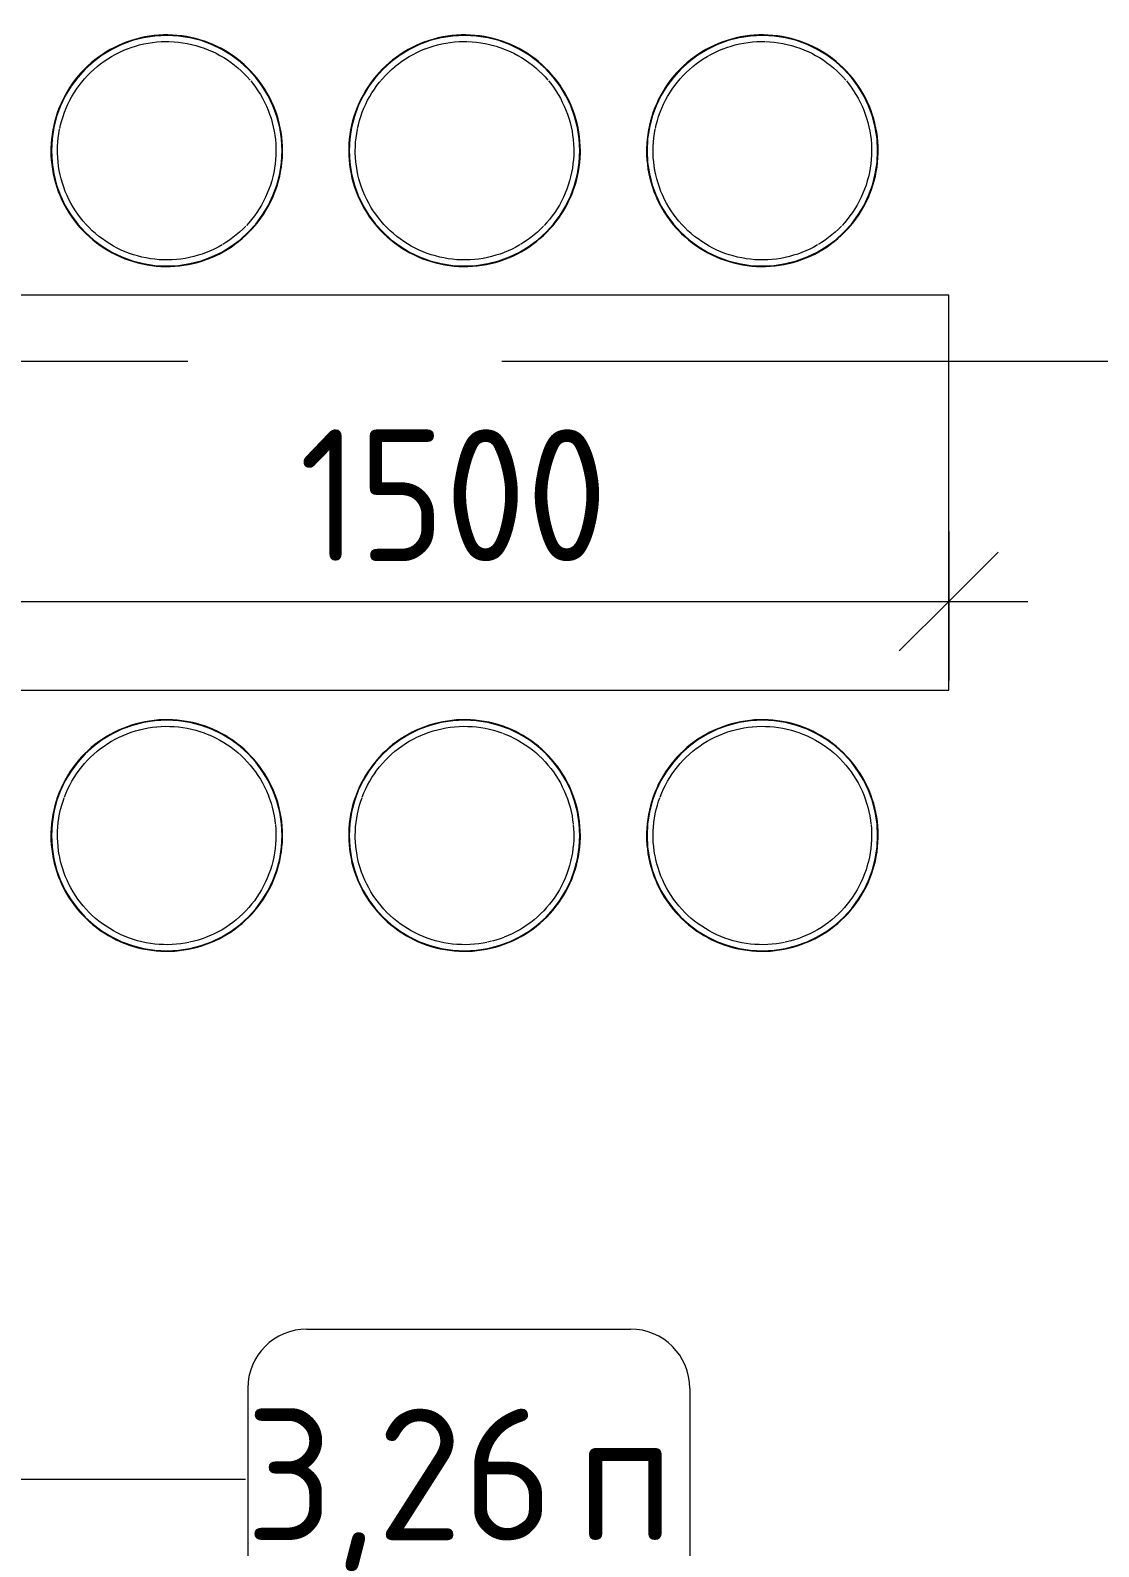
# Model space of a CAD drawing. Header units: millimetres. Extents: x 35840 to 252964, y -8553 to 29000.
# Drawn here: x 45886 to 47507, y 15200 to 17502 of the extents above; entities that cross this region are included whole.
import ezdxf

# ---------------------------------------------------------------- set-up
doc = ezdxf.new("R2010")
doc.units = ezdxf.units.MM
doc.linetypes.add('Осевая', pattern=[3175, 635, -476.25, 1587.5, -476.25])
for name, color, linetype, lineweight in [('A-ANNO-DIMS', 7, 'Continuous', 9), ('A-ANNO-DIMS-100', 7, 'Continuous', 9), ('I-FURN-IDEN', 7, 'Continuous', 9), ('Оси-2', 7, 'Осевая', 9)]:
    doc.layers.add(name, color=color, linetype=linetype, lineweight=lineweight)
doc.layers.add('I-FURN-1', color=9, linetype='Continuous', lineweight=9, true_color=0x808080)
doc.styles.add('GOST Common', font='GOST_Common.ttf', dxfattribs={"height": 200})
doc.styles.add('ISOCPEUR_1', font='isocpeur.ttf', dxfattribs={"width": 0.9, "height": 200})
doc.dimstyles.new('ISO-2_0_0_9К_Средний_округл2', dxfattribs={"dimscale": 304.8, "dimtxt": 199.196235, "dimasz": 0.492126, "dimexe": 0.393701, "dimexo": 0, "dimgap": 0, "dimtad": 1, "dimdec": 0, "dimrnd": 10, "dimzin": 0, "dimdsep": 46, "dimtxsty": 'ISOCPEUR_1', "dimblk1": 'OBLIQUE', "dimblk2": 'OBLIQUE', "dimsah": 1, "dimcen": 0.09, "dimdle": 0.393701, "dimazin": 0, "dimtfac": 1, "dimtdec": 4, "dimtix": 1, "dimtmove": 0, "dimatfit": 3, "dimfxl": 1, "dimtvp": 1, "dimtolj": 1, "dimtzin": 0, "dimarcsym": 2})

# ---------------------------------------------------------------- blocks, each defined once
blk = doc.blocks.new('Стол базовый прямоугольный - 1_216п-25420479-План расстановки мебели и оборудования 1 этажа в осях 12-23')
at = {"layer": 'I-FURN-1'}
for p, q in [((750, 300), (-750, 300)), ((-750, 300), (-750, -300)), ((750, -300), (750, 300)), ((-750, -300), (750, -300))]:
    blk.add_line(p, q, dxfattribs=at)
blk = doc.blocks.new('Stool _3_ - Aluminium Stool-V135-План расстановки мебели и оборудования 1 этажа в осях 12-23')
at = {"layer": 'I-FURN-1'}
blk.add_line((-1.2, 165.8), (3.8, 165.7), dxfattribs=at)
at = {"layer": 'I-FURN-1', "flags": 128}
for points in [[(175.8, 0), (175.7, 7), (175.2, 14), (174.5, 21), (173.6, 28), (172.3, 34.9), (170.8, 41.8), (169, 48.6), (166.9, 55.3), (164.5, 61.9), (161.9, 68.5), (159.1, 74.9), (155.9, 81.2), (152.6, 87.4), (148.9, 93.4), (145.1, 99.3), (141, 105), (136.7, 110.5), (132.2, 115.9), (127.4, 121.1), (122.5, 126.1), (117.3, 130.9), (112, 135.5), (106.5, 139.9), (100.8, 144), (95, 147.9), (89, 151.6), (82.9, 155), (76.6, 158.2), (70.2, 161.2), (63.7, 163.9), (57.1, 166.3), (50.4, 168.4), (43.6, 170.3), (36.8, 171.9), (29.9, 173.2), (22.9, 174.3), (15.9, 175.1), (8.9, 175.6), (1.9, 175.8), (-5.1, 175.7), (-12.2, 175.4), (-19.2, 174.8), (-26.1, 173.8), (-33.1, 172.7), (-39.9, 171.2), (-46.8, 169.5), (-53.5, 167.5), (-60.1, 165.2), (-66.7, 162.6), (-73.2, 159.9), (-79.5, 156.8), (-85.7, 153.5), (-91.8, 149.9), (-97.7, 146.2), (-103.5, 142.1), (-109.1, 137.9), (-114.5, 133.4), (-119.7, 128.7), (-124.8, 123.8), (-129.6, 118.7), (-134.3, 113.5), (-138.7, 108), (-142.9, 102.4), (-146.9, 96.6), (-150.6, 90.6), (-154.1, 84.5), (-157.4, 78.3), (-160.4, 71.9), (-163.2, 65.5), (-165.6, 58.9), (-167.9, 52.2), (-169.8, 45.5), (-171.5, 38.6), (-172.9, 31.7), (-174, 24.8), (-174.9, 17.8), (-175.5, 10.8), (-175.8, 3.8), (-175.8, 0)], [(-59.6, 154.7), (-53.9, 156.8), (-47.5, 158.8), (-41.1, 160.6), (-34.7, 162.1), (-28.2, 163.4), (-21.6, 164.4), (-15, 165.1), (-8.4, 165.6), (-1.8, 165.8)], [(4.8, 165.7), (11.5, 165.4), (18.1, 164.8), (24.6, 164), (31.2, 162.8), (37.7, 161.5), (44.1, 159.8), (50.5, 157.9), (56.7, 155.8), (62.9, 153.4), (69, 150.8)], [(-105.6, 127.8), (-100.4, 131.9), (-95.1, 135.8), (-89.6, 139.5), (-83.9, 143), (-78.1, 146.2), (-72.2, 149.2), (-66.2, 152), (-60.1, 154.5)], [(69.3, 150.6), (75, 147.9), (80.8, 144.8), (86.5, 141.4), (92.1, 137.8), (97.6, 134), (102.9, 130), (108, 125.8), (112.9, 121.4), (117.7, 116.8), (122.3, 112), (126.6, 107)], [(-162.3, 33.7), (-161, 39.4), (-159.3, 45.8), (-157.4, 52.2), (-155.2, 58.4), (-152.7, 64.6), (-150, 70.6), (-147.1, 76.6), (-143.9, 82.4), (-140.5, 88.1), (-136.8, 93.6), (-133, 99), (-128.9, 104.3), (-124.6, 109.3), (-120.2, 114.2), (-115.5, 118.9), (-110.7, 123.5), (-105.9, 127.5)], [(127.5, 106), (130.8, 101.9), (134.8, 96.5), (138.5, 91.1), (142.1, 85.5), (145.4, 79.7), (148.4, 73.8), (151.3, 67.8), (153.9, 61.7), (156.2, 55.5), (158.3, 49.2), (160.2, 42.9), (161.7, 36.4), (163.1, 29.9), (164.1, 23.4), (164.9, 16.8), (165.5, 10.2), (165.8, 3.6), (165.8, 0)], [(-165.8, 0), (-165.7, 6.6), (-165.3, 13.2), (-164.6, 19.8), (-163.7, 26.4), (-162.5, 32.9)], [(-175.8, 0), (-175.7, -7), (-175.2, -14), (-174.5, -21), (-173.6, -28), (-172.3, -34.9), (-170.8, -41.8), (-169, -48.6), (-166.9, -55.3), (-164.5, -61.9), (-161.9, -68.5), (-159.1, -74.9), (-155.9, -81.2), (-152.6, -87.4), (-148.9, -93.4), (-145.1, -99.3), (-141, -105), (-136.7, -110.5), (-132.2, -115.9), (-127.4, -121.1), (-122.5, -126.1), (-117.3, -130.9), (-112, -135.5), (-106.5, -139.9), (-100.8, -144), (-95, -147.9), (-89, -151.6), (-82.9, -155), (-76.6, -158.2), (-70.2, -161.2), (-63.7, -163.9), (-57.1, -166.3), (-50.4, -168.4), (-43.6, -170.3), (-36.8, -171.9), (-29.9, -173.2), (-22.9, -174.3), (-15.9, -175.1), (-8.9, -175.6), (-1.9, -175.8), (5.1, -175.7), (12.2, -175.4), (19.2, -174.8), (26.1, -173.8), (33.1, -172.7), (39.9, -171.2), (46.8, -169.5), (53.5, -167.5), (60.1, -165.2), (66.7, -162.6), (73.2, -159.9), (79.5, -156.8), (85.7, -153.5), (91.8, -149.9), (97.7, -146.2), (103.5, -142.1), (109.1, -137.9), (114.5, -133.4), (119.7, -128.7), (124.8, -123.8), (129.6, -118.7), (134.3, -113.5), (138.7, -108), (142.9, -102.4), (146.9, -96.6), (150.6, -90.6), (154.1, -84.5), (157.4, -78.3), (160.4, -71.9), (163.2, -65.5), (165.6, -58.9), (167.9, -52.2), (169.8, -45.5), (171.5, -38.6), (172.9, -31.7), (174, -24.8), (174.9, -17.8), (175.5, -10.8), (175.8, -3.8), (175.8, 0)], [(83.9, -143), (78.1, -146.2), (72.2, -149.2), (66.2, -152), (60.1, -154.5), (53.9, -156.8), (47.5, -158.8), (41.1, -160.6), (34.7, -162.1), (28.2, -163.4), (21.6, -164.4), (15, -165.1), (8.4, -165.6), (1.8, -165.8), (-4.8, -165.7), (-11.5, -165.4), (-18.1, -164.8), (-24.6, -164), (-31.2, -162.8), (-37.7, -161.5), (-44.1, -159.8), (-50.5, -157.9), (-56.7, -155.8), (-62.9, -153.4), (-69, -150.8), (-75, -147.9), (-80.8, -144.8), (-86.5, -141.4), (-92.1, -137.8), (-97.6, -134), (-102.9, -130), (-108, -125.8), (-112.9, -121.4), (-117.7, -116.8), (-122.3, -112), (-126.6, -107), (-130.8, -101.9), (-134.8, -96.5), (-138.5, -91.1), (-142.1, -85.5), (-145.4, -79.7), (-148.4, -73.8), (-151.3, -67.8), (-153.9, -61.7), (-156.2, -55.5), (-158.3, -49.2), (-160.2, -42.9), (-161.7, -36.4), (-163.1, -29.9), (-164.1, -23.4), (-164.9, -16.8), (-165.5, -10.2), (-165.8, -3.6), (-165.8, 0)], [(165.8, 0), (165.7, -6.6), (165.3, -13.2), (164.6, -19.8), (163.7, -26.4), (162.5, -32.9), (161, -39.4), (159.3, -45.8), (157.4, -52.2), (155.2, -58.4), (152.7, -64.6), (150, -70.6), (147.1, -76.6), (143.9, -82.4), (140.5, -88.1), (136.8, -93.6), (133, -99), (128.9, -104.3), (124.6, -109.3), (121, -113.4)], [(119.9, -114.5), (115.5, -118.9), (110.7, -123.5), (105.6, -127.8), (100.4, -131.9), (95.1, -135.8), (89.6, -139.5), (85, -142.3)]]:
    blk.add_lwpolyline(points, dxfattribs=at)
at = {"layer": 'I-FURN-1'}
for start, end in [(360, 180), (0, 180), (180, 0), (180, 360)]:
    blk.add_arc((0, 0), 175, start, end, dxfattribs=at)
blk = doc.blocks.new('Stool _3_ - Aluminium Stool-V136-План расстановки мебели и оборудования 1 этажа в осях 12-23')
at = {"layer": 'I-FURN-1'}
blk.add_line((-1.2, 165.8), (3.8, 165.7), dxfattribs=at)
at = {"layer": 'I-FURN-1', "flags": 128}
for points in [[(175.8, 0), (175.7, 7), (175.2, 14), (174.5, 21), (173.6, 28), (172.3, 34.9), (170.8, 41.8), (169, 48.6), (166.9, 55.3), (164.5, 61.9), (161.9, 68.5), (159.1, 74.9), (155.9, 81.2), (152.6, 87.4), (148.9, 93.4), (145.1, 99.3), (141, 105), (136.7, 110.5), (132.2, 115.9), (127.4, 121.1), (122.5, 126.1), (117.3, 130.9), (112, 135.5), (106.5, 139.9), (100.8, 144), (95, 147.9), (89, 151.6), (82.9, 155), (76.6, 158.2), (70.2, 161.2), (63.7, 163.9), (57.1, 166.3), (50.4, 168.4), (43.6, 170.3), (36.8, 171.9), (29.9, 173.2), (22.9, 174.3), (15.9, 175.1), (8.9, 175.6), (1.9, 175.8), (-5.1, 175.7), (-12.2, 175.4), (-19.2, 174.8), (-26.1, 173.8), (-33.1, 172.7), (-39.9, 171.2), (-46.8, 169.5), (-53.5, 167.5), (-60.1, 165.2), (-66.7, 162.6), (-73.2, 159.9), (-79.5, 156.8), (-85.7, 153.5), (-91.8, 149.9), (-97.7, 146.2), (-103.5, 142.1), (-109.1, 137.9), (-114.5, 133.4), (-119.7, 128.7), (-124.8, 123.8), (-129.6, 118.7), (-134.3, 113.5), (-138.7, 108), (-142.9, 102.4), (-146.9, 96.6), (-150.6, 90.6), (-154.1, 84.5), (-157.4, 78.3), (-160.4, 71.9), (-163.2, 65.5), (-165.6, 58.9), (-167.9, 52.2), (-169.8, 45.5), (-171.5, 38.6), (-172.9, 31.7), (-174, 24.8), (-174.9, 17.8), (-175.5, 10.8), (-175.8, 3.8), (-175.8, 0)], [(-59.6, 154.7), (-53.9, 156.8), (-47.5, 158.8), (-41.1, 160.6), (-34.7, 162.1), (-28.2, 163.4), (-21.6, 164.4), (-15, 165.1), (-8.4, 165.6), (-1.8, 165.8)], [(4.8, 165.7), (11.5, 165.4), (18.1, 164.8), (24.6, 164), (31.2, 162.8), (37.7, 161.5), (44.1, 159.8), (48.1, 158.6)], [(-105.6, 127.8), (-100.4, 131.9), (-95.1, 135.8), (-89.6, 139.5), (-83.9, 143), (-78.1, 146.2), (-72.2, 149.2), (-66.2, 152), (-60.1, 154.5)], [(48.3, 158.6), (50.5, 157.9), (56.7, 155.8), (62.9, 153.4), (69, 150.8)], [(69.3, 150.6), (75, 147.9), (80.8, 144.8), (86.5, 141.4), (92.1, 137.8), (97.6, 134), (102.9, 130), (108, 125.8), (112.9, 121.4), (117.7, 116.8), (122.3, 112), (126.6, 107)], [(-162.3, 33.7), (-161, 39.4), (-159.3, 45.8), (-157.4, 52.2), (-155.2, 58.4), (-152.7, 64.6), (-150, 70.6), (-147.1, 76.6), (-143.9, 82.4), (-140.5, 88.1), (-136.8, 93.6), (-133, 99), (-128.9, 104.3), (-124.6, 109.3), (-120.2, 114.2), (-115.5, 118.9), (-110.7, 123.5), (-105.9, 127.5)], [(127.5, 106), (130.8, 101.9), (134.8, 96.5), (138.5, 91.1), (142.1, 85.5), (145.4, 79.7), (148.4, 73.8), (151.3, 67.8), (153.9, 61.7), (156.2, 55.5), (158.3, 49.2), (160.2, 42.9), (161.7, 36.4), (163.1, 29.9), (164.1, 23.4), (164.9, 16.8), (165.5, 10.2), (165.8, 3.6), (165.8, 0)], [(-165.8, 0), (-165.7, 6.6), (-165.3, 13.2), (-164.6, 19.8), (-163.7, 26.4), (-162.5, 32.9)], [(-175.8, 0), (-175.7, -7), (-175.2, -14), (-174.5, -21), (-173.6, -28), (-172.3, -34.9), (-170.8, -41.8), (-169, -48.6), (-166.9, -55.3), (-164.5, -61.9), (-161.9, -68.5), (-159.1, -74.9), (-155.9, -81.2), (-152.6, -87.4), (-148.9, -93.4), (-145.1, -99.3), (-141, -105), (-136.7, -110.5), (-132.2, -115.9), (-127.4, -121.1), (-122.5, -126.1), (-117.3, -130.9), (-112, -135.5), (-106.5, -139.9), (-100.8, -144), (-95, -147.9), (-89, -151.6), (-82.9, -155), (-76.6, -158.2), (-70.2, -161.2), (-63.7, -163.9), (-57.1, -166.3), (-50.4, -168.4), (-43.6, -170.3), (-36.8, -171.9), (-29.9, -173.2), (-22.9, -174.3), (-15.9, -175.1), (-8.9, -175.6), (-1.9, -175.8), (5.1, -175.7), (12.2, -175.4), (19.2, -174.8), (26.1, -173.8), (33.1, -172.7), (39.9, -171.2), (46.8, -169.5), (53.5, -167.5), (60.1, -165.2), (66.7, -162.6), (73.2, -159.9), (79.5, -156.8), (85.7, -153.5), (91.8, -149.9), (97.7, -146.2), (103.5, -142.1), (109.1, -137.9), (114.5, -133.4), (119.7, -128.7), (124.8, -123.8), (129.6, -118.7), (134.3, -113.5), (138.7, -108), (142.9, -102.4), (146.9, -96.6), (150.6, -90.6), (154.1, -84.5), (157.4, -78.3), (160.4, -71.9), (163.2, -65.5), (165.6, -58.9), (167.9, -52.2), (169.8, -45.5), (171.5, -38.6), (172.9, -31.7), (174, -24.8), (174.9, -17.8), (175.5, -10.8), (175.8, -3.8), (175.8, 0)], [(-44.1, -159.8), (-50.5, -157.9), (-56.7, -155.8), (-62.9, -153.4), (-69, -150.8), (-75, -147.9), (-80.8, -144.8), (-86.5, -141.4), (-92.1, -137.8), (-97.6, -134), (-102.9, -130), (-108, -125.8), (-112.9, -121.4), (-117.7, -116.8), (-122.3, -112), (-126.6, -107), (-130.8, -101.9), (-134.8, -96.5), (-138.5, -91.1), (-142.1, -85.5), (-145.4, -79.7), (-148.4, -73.8), (-151.3, -67.8), (-153.9, -61.7), (-156.2, -55.5), (-158.3, -49.2), (-160.2, -42.9), (-161.7, -36.4), (-163.1, -29.9), (-164.1, -23.4), (-164.9, -16.8), (-165.5, -10.2), (-165.8, -3.6), (-165.8, 0)], [(165.8, 0), (165.7, -6.6), (165.3, -13.2), (164.6, -19.8), (163.7, -26.4), (162.5, -32.9), (161, -39.4), (159.3, -45.8), (157.4, -52.2), (155.2, -58.4), (152.7, -64.6), (150, -70.6), (147.1, -76.6), (143.9, -82.4), (140.5, -88.1), (136.8, -93.6), (133, -99), (128.9, -104.3), (124.6, -109.3), (121, -113.4)], [(119.9, -114.5), (115.5, -118.9), (110.7, -123.5), (105.6, -127.8), (100.4, -131.9), (95.1, -135.8), (89.6, -139.5), (85, -142.3)], [(83.9, -143), (78.1, -146.2), (72.2, -149.2), (66.2, -152), (60.1, -154.5), (53.9, -156.8), (47.5, -158.8), (41.1, -160.6), (34.7, -162.1), (28.2, -163.4), (21.6, -164.4), (15, -165.1), (8.4, -165.6), (1.8, -165.8), (-4.8, -165.7), (-11.5, -165.4), (-18.1, -164.8), (-24.6, -164), (-31.2, -162.8), (-37.7, -161.5), (-44.1, -159.8)]]:
    blk.add_lwpolyline(points, dxfattribs=at)
at = {"layer": 'I-FURN-1'}
for start, end in [(360, 180), (0, 180), (180, 0), (180, 360)]:
    blk.add_arc((0, 0), 175, start, end, dxfattribs=at)
blk = doc.blocks.new('Stool _3_ - Aluminium Stool-V125-План расстановки мебели и оборудования 1 этажа в осях 12-23')
at = {"layer": 'I-FURN-1'}
blk.add_line((-1.2, 165.8), (3.8, 165.7), dxfattribs=at)
at = {"layer": 'I-FURN-1', "flags": 128}
for points in [[(175.8, 0), (175.7, 7), (175.2, 14), (174.5, 21), (173.6, 28), (172.3, 34.9), (170.8, 41.8), (169, 48.6), (166.9, 55.3), (164.5, 61.9), (161.9, 68.5), (159.1, 74.9), (155.9, 81.2), (152.6, 87.4), (148.9, 93.4), (145.1, 99.3), (141, 105), (136.7, 110.5), (132.2, 115.9), (127.4, 121.1), (122.5, 126.1), (117.3, 130.9), (112, 135.5), (106.5, 139.9), (100.8, 144), (95, 147.9), (89, 151.6), (82.9, 155), (76.6, 158.2), (70.2, 161.2), (63.7, 163.9), (57.1, 166.3), (50.4, 168.4), (43.6, 170.3), (36.8, 171.9), (29.9, 173.2), (22.9, 174.3), (15.9, 175.1), (8.9, 175.6), (1.9, 175.8), (-5.1, 175.7), (-12.2, 175.4), (-19.2, 174.8), (-26.1, 173.8), (-33.1, 172.7), (-39.9, 171.2), (-46.8, 169.5), (-53.5, 167.5), (-60.1, 165.2), (-66.7, 162.6), (-73.2, 159.9), (-79.5, 156.8), (-85.7, 153.5), (-91.8, 149.9), (-97.7, 146.2), (-103.5, 142.1), (-109.1, 137.9), (-114.5, 133.4), (-119.7, 128.7), (-124.8, 123.8), (-129.6, 118.7), (-134.3, 113.5), (-138.7, 108), (-142.9, 102.4), (-146.9, 96.6), (-150.6, 90.6), (-154.1, 84.5), (-157.4, 78.3), (-160.4, 71.9), (-163.2, 65.5), (-165.6, 58.9), (-167.9, 52.2), (-169.8, 45.5), (-171.5, 38.6), (-172.9, 31.7), (-174, 24.8), (-174.9, 17.8), (-175.5, 10.8), (-175.8, 3.8), (-175.8, 0)], [(-59.6, 154.7), (-53.9, 156.8), (-47.5, 158.8), (-41.1, 160.6), (-34.7, 162.1), (-28.2, 163.4), (-21.6, 164.4), (-15, 165.1), (-8.4, 165.6), (-1.8, 165.8)], [(4.8, 165.7), (11.5, 165.4), (18.1, 164.8), (24.6, 164), (31.2, 162.8), (37.7, 161.5), (44.1, 159.8), (50.5, 157.9), (56.7, 155.8), (62.9, 153.4), (69, 150.8)], [(-105.6, 127.8), (-100.4, 131.9), (-95.1, 135.8), (-89.6, 139.5), (-83.9, 143), (-78.1, 146.2), (-72.2, 149.2), (-66.2, 152), (-60.1, 154.5)], [(69.3, 150.6), (75, 147.9), (80.8, 144.8), (86.5, 141.4), (92.1, 137.8), (97.6, 134), (102.9, 130), (108, 125.8), (112.9, 121.4), (117.7, 116.8), (122.3, 112), (126.6, 107)], [(-162.3, 33.7), (-161, 39.4), (-159.3, 45.8), (-157.4, 52.2), (-155.2, 58.4), (-152.7, 64.6), (-150, 70.6), (-147.1, 76.6), (-143.9, 82.4), (-140.5, 88.1), (-136.8, 93.6), (-133, 99), (-128.9, 104.3), (-124.6, 109.3), (-120.2, 114.2), (-115.5, 118.9), (-110.7, 123.5), (-105.9, 127.5)], [(127.5, 106), (130.8, 101.9), (134.8, 96.5), (138.5, 91.1), (142.1, 85.5), (145.4, 79.7), (148.4, 73.8), (151.3, 67.8), (153.9, 61.7), (156.2, 55.5), (158.3, 49.2), (160.2, 42.9), (161.7, 36.4), (163.1, 29.9), (164.1, 23.4), (164.9, 16.8), (165.5, 10.2), (165.8, 3.6), (165.8, 0)], [(-165.8, 0), (-165.7, 6.6), (-165.3, 13.2), (-164.6, 19.8), (-163.7, 26.4), (-162.5, 32.9)], [(-175.8, 0), (-175.7, -7), (-175.2, -14), (-174.5, -21), (-173.6, -28), (-172.3, -34.9), (-170.8, -41.8), (-169, -48.6), (-166.9, -55.3), (-164.5, -61.9), (-161.9, -68.5), (-159.1, -74.9), (-155.9, -81.2), (-152.6, -87.4), (-148.9, -93.4), (-145.1, -99.3), (-141, -105), (-136.7, -110.5), (-132.2, -115.9), (-127.4, -121.1), (-122.5, -126.1), (-117.3, -130.9), (-112, -135.5), (-106.5, -139.9), (-100.8, -144), (-95, -147.9), (-89, -151.6), (-82.9, -155), (-76.6, -158.2), (-70.2, -161.2), (-63.7, -163.9), (-57.1, -166.3), (-50.4, -168.4), (-43.6, -170.3), (-36.8, -171.9), (-29.9, -173.2), (-22.9, -174.3), (-15.9, -175.1), (-8.9, -175.6), (-1.9, -175.8), (5.1, -175.7), (12.2, -175.4), (19.2, -174.8), (26.1, -173.8), (33.1, -172.7), (39.9, -171.2), (46.8, -169.5), (53.5, -167.5), (60.1, -165.2), (66.7, -162.6), (73.2, -159.9), (79.5, -156.8), (85.7, -153.5), (91.8, -149.9), (97.7, -146.2), (103.5, -142.1), (109.1, -137.9), (114.5, -133.4), (119.7, -128.7), (124.8, -123.8), (129.6, -118.7), (134.3, -113.5), (138.7, -108), (142.9, -102.4), (146.9, -96.6), (150.6, -90.6), (154.1, -84.5), (157.4, -78.3), (160.4, -71.9), (163.2, -65.5), (165.6, -58.9), (167.9, -52.2), (169.8, -45.5), (171.5, -38.6), (172.9, -31.7), (174, -24.8), (174.9, -17.8), (175.5, -10.8), (175.8, -3.8), (175.8, 0)], [(-44.1, -159.8), (-50.5, -157.9), (-56.7, -155.8), (-62.9, -153.4), (-69, -150.8), (-75, -147.9), (-80.8, -144.8), (-86.5, -141.4), (-92.1, -137.8), (-97.6, -134), (-102.9, -130), (-108, -125.8), (-112.9, -121.4), (-117.7, -116.8), (-122.3, -112), (-126.6, -107), (-130.8, -101.9), (-134.8, -96.5), (-138.5, -91.1), (-142.1, -85.5), (-145.4, -79.7), (-148.4, -73.8), (-151.3, -67.8), (-153.9, -61.7), (-156.2, -55.5), (-158.3, -49.2), (-160.2, -42.9), (-161.7, -36.4), (-163.1, -29.9), (-164.1, -23.4), (-164.9, -16.8), (-165.5, -10.2), (-165.8, -3.6), (-165.8, 0)], [(165.8, 0), (165.7, -6.6), (165.3, -13.2), (164.6, -19.8), (163.7, -26.4), (162.5, -32.9), (161, -39.4), (159.3, -45.8), (157.4, -52.2), (155.2, -58.4), (152.7, -64.6), (150, -70.6), (147.1, -76.6), (143.9, -82.4), (140.5, -88.1), (136.8, -93.6), (133, -99), (128.9, -104.3), (124.6, -109.3), (121, -113.4)], [(119.9, -114.5), (115.5, -118.9), (110.7, -123.5), (105.6, -127.8), (100.4, -131.9), (95.1, -135.8), (89.6, -139.5), (85, -142.3)], [(83.9, -143), (78.1, -146.2), (72.2, -149.2), (66.2, -152), (60.1, -154.5), (53.9, -156.8), (47.5, -158.8), (41.1, -160.6), (34.7, -162.1), (28.2, -163.4), (21.6, -164.4), (15, -165.1), (8.4, -165.6), (1.8, -165.8), (-4.8, -165.7), (-11.5, -165.4), (-18.1, -164.8), (-24.6, -164), (-31.2, -162.8), (-37.7, -161.5), (-44.1, -159.8)]]:
    blk.add_lwpolyline(points, dxfattribs=at)
at = {"layer": 'I-FURN-1'}
for start, end in [(360, 180), (0, 180), (180, 0), (180, 360)]:
    blk.add_arc((0, 0), 175, start, end, dxfattribs=at)
blk = doc.blocks.new('Stool _3_ - Aluminium Stool-V137-План расстановки мебели и оборудования 1 этажа в осях 12-23')
at = {"layer": 'I-FURN-1'}
blk.add_line((41.1, -160.6), (34.7, -162.1), dxfattribs=at)
at = {"layer": 'I-FURN-1', "flags": 128}
for points in [[(175.8, 0), (175.7, 7), (175.2, 14), (174.5, 21), (173.6, 28), (172.3, 34.9), (170.8, 41.8), (169, 48.6), (166.9, 55.3), (164.5, 61.9), (161.9, 68.5), (159.1, 74.9), (155.9, 81.2), (152.6, 87.4), (148.9, 93.4), (145.1, 99.3), (141, 105), (136.7, 110.5), (132.2, 115.9), (127.4, 121.1), (122.5, 126.1), (117.3, 130.9), (112, 135.5), (106.5, 139.9), (100.8, 144), (95, 147.9), (89, 151.6), (82.9, 155), (76.6, 158.2), (70.2, 161.2), (63.7, 163.9), (57.1, 166.3), (50.4, 168.4), (43.6, 170.3), (36.8, 171.9), (29.9, 173.2), (22.9, 174.3), (15.9, 175.1), (8.9, 175.6), (1.9, 175.8), (-5.1, 175.7), (-12.2, 175.4), (-19.2, 174.8), (-26.1, 173.8), (-33.1, 172.7), (-39.9, 171.2), (-46.8, 169.5), (-53.5, 167.5), (-60.1, 165.2), (-66.7, 162.6), (-73.2, 159.9), (-79.5, 156.8), (-85.7, 153.5), (-91.8, 149.9), (-97.7, 146.2), (-103.5, 142.1), (-109.1, 137.9), (-114.5, 133.4), (-119.7, 128.7), (-124.8, 123.8), (-129.6, 118.7), (-134.3, 113.5), (-138.7, 108), (-142.9, 102.4), (-146.9, 96.6), (-150.6, 90.6), (-154.1, 84.5), (-157.4, 78.3), (-160.4, 71.9), (-163.2, 65.5), (-165.6, 58.9), (-167.9, 52.2), (-169.8, 45.5), (-171.5, 38.6), (-172.9, 31.7), (-174, 24.8), (-174.9, 17.8), (-175.5, 10.8), (-175.8, 3.8), (-175.8, 0)], [(-42.9, 160.1), (-41.1, 160.6), (-34.7, 162.1), (-28.2, 163.4), (-21.6, 164.4), (-15.3, 165.1)], [(-15, 165.1), (-8.4, 165.6), (-1.8, 165.8), (4.8, 165.7), (11.5, 165.4), (18.1, 164.8), (24.6, 164), (31.2, 162.8), (37.7, 161.5), (44.1, 159.8), (50.5, 157.9), (56.7, 155.8)], [(-155.2, 58.4), (-152.7, 64.6), (-150, 70.6), (-147.1, 76.6), (-143.9, 82.4), (-140.5, 88.1), (-136.8, 93.6), (-133, 99), (-128.9, 104.3), (-124.6, 109.3), (-120.2, 114.2), (-115.5, 118.9), (-110.7, 123.5), (-105.6, 127.8), (-100.4, 131.9), (-95.1, 135.8), (-89.6, 139.5), (-83.9, 143)], [(-83.9, 143), (-78.1, 146.2), (-72.2, 149.2), (-66.2, 152), (-60.1, 154.5), (-53.9, 156.8), (-47.5, 158.8), (-43.2, 160)], [(57.5, 155.5), (62.9, 153.4), (69, 150.8), (75, 147.9), (80.8, 144.8), (86.5, 141.4), (92.1, 137.8), (97.6, 134)], [(97.6, 134), (102.9, 130), (108, 125.8), (112.9, 121.4), (117.7, 116.8), (122.3, 112), (126.6, 107), (130.8, 101.9), (134.8, 96.5), (138.5, 91.1), (142.1, 85.5), (145.4, 79.7), (148.4, 73.8), (151.3, 67.8), (153.9, 61.7), (156.2, 55.5), (158.3, 49.2), (160.2, 42.9), (161.7, 36.4), (163.1, 29.9), (164.1, 23.4), (164.8, 17.6)], [(-165.8, 0), (-165.7, 6.6), (-165.3, 13.2), (-164.6, 19.8), (-163.7, 26.4), (-162.5, 32.9), (-161, 39.4), (-159.3, 45.8), (-157.4, 52.2), (-155.5, 57.4)], [(-175.8, 0), (-175.7, -7), (-175.2, -14), (-174.5, -21), (-173.6, -28), (-172.3, -34.9), (-170.8, -41.8), (-169, -48.6), (-166.9, -55.3), (-164.5, -61.9), (-161.9, -68.5), (-159.1, -74.9), (-155.9, -81.2), (-152.6, -87.4), (-148.9, -93.4), (-145.1, -99.3), (-141, -105), (-136.7, -110.5), (-132.2, -115.9), (-127.4, -121.1), (-122.5, -126.1), (-117.3, -130.9), (-112, -135.5), (-106.5, -139.9), (-100.8, -144), (-95, -147.9), (-89, -151.6), (-82.9, -155), (-76.6, -158.2), (-70.2, -161.2), (-63.7, -163.9), (-57.1, -166.3), (-50.4, -168.4), (-43.6, -170.3), (-36.8, -171.9), (-29.9, -173.2), (-22.9, -174.3), (-15.9, -175.1), (-8.9, -175.6), (-1.9, -175.8), (5.1, -175.7), (12.2, -175.4), (19.2, -174.8), (26.1, -173.8), (33.1, -172.7), (39.9, -171.2), (46.8, -169.5), (53.5, -167.5), (60.1, -165.2), (66.7, -162.6), (73.2, -159.9), (79.5, -156.8), (85.7, -153.5), (91.8, -149.9), (97.7, -146.2), (103.5, -142.1), (109.1, -137.9), (114.5, -133.4), (119.7, -128.7), (124.8, -123.8), (129.6, -118.7), (134.3, -113.5), (138.7, -108), (142.9, -102.4), (146.9, -96.6), (150.6, -90.6), (154.1, -84.5), (157.4, -78.3), (160.4, -71.9), (163.2, -65.5), (165.6, -58.9), (167.9, -52.2), (169.8, -45.5), (171.5, -38.6), (172.9, -31.7), (174, -24.8), (174.9, -17.8), (175.5, -10.8), (175.8, -3.8), (175.8, 0)], [(-163.1, -29.9), (-164.1, -23.4), (-164.9, -16.8), (-165.5, -10.2), (-165.8, -3.6), (-165.8, 0)], [(165.8, 0), (165.7, -6.6), (165.3, -13.2), (164.6, -19.8), (163.7, -26.4), (162.5, -32.9), (161, -39.4), (159.3, -45.8), (157.4, -52.2), (155.2, -58.4), (152.7, -64.6), (150, -70.6), (147.1, -76.6), (143.9, -82.4), (140.5, -88.1), (136.8, -93.6), (133, -99), (128.9, -104.3), (124.6, -109.3), (120.2, -114.2), (115.5, -118.9), (110.7, -123.5), (105.6, -127.8), (100.4, -131.9), (95.1, -135.8), (89.6, -139.5), (83.9, -143), (78.1, -146.2), (72.2, -149.2), (66.2, -152), (60.1, -154.5)], [(164.9, 16.8), (165.5, 10.2), (165.8, 3.6), (165.8, 0)], [(33.7, -162.3), (28.2, -163.4), (21.6, -164.4), (15, -165.1), (8.4, -165.6), (1.8, -165.8), (-4.8, -165.7), (-11.5, -165.4), (-18.1, -164.8), (-24.6, -164), (-31.2, -162.8), (-37.7, -161.5), (-44.1, -159.8), (-50.5, -157.9), (-56.7, -155.8), (-62.9, -153.4), (-69, -150.8), (-75, -147.9), (-80.8, -144.8), (-86.5, -141.4), (-92.1, -137.8), (-97.6, -134), (-102.9, -130), (-108, -125.8), (-112.9, -121.4), (-117.7, -116.8), (-122.3, -112), (-126.6, -107), (-130.8, -101.9), (-134.8, -96.5), (-138.5, -91.1), (-142.1, -85.5), (-145.4, -79.7), (-148.4, -73.8), (-151.3, -67.8), (-153.9, -61.7), (-156.2, -55.5), (-158.3, -49.2), (-160.2, -42.9), (-161.7, -36.4), (-162.9, -30.6)], [(59.6, -154.7), (53.9, -156.8), (47.5, -158.8), (41.7, -160.4)]]:
    blk.add_lwpolyline(points, dxfattribs=at)
at = {"layer": 'I-FURN-1'}
for start, end in [(0, 180), (360, 180), (180, 0), (180, 360)]:
    blk.add_arc((0, 0), 175, start, end, dxfattribs=at)
blk = doc.blocks.new('Stool _3_ - Aluminium Stool-25469124-План расстановки мебели и оборудования 1 этажа в осях 12-23')
at = {"layer": 'I-FURN-1'}
blk.add_line((41.1, -160.6), (34.7, -162.1), dxfattribs=at)
at = {"layer": 'I-FURN-1', "flags": 128}
for points in [[(175.8, 0), (175.7, 7), (175.2, 14), (174.5, 21), (173.6, 28), (172.3, 34.9), (170.8, 41.8), (169, 48.6), (166.9, 55.3), (164.5, 61.9), (161.9, 68.5), (159.1, 74.9), (155.9, 81.2), (152.6, 87.4), (148.9, 93.4), (145.1, 99.3), (141, 105), (136.7, 110.5), (132.2, 115.9), (127.4, 121.1), (122.5, 126.1), (117.3, 130.9), (112, 135.5), (106.5, 139.9), (100.8, 144), (95, 147.9), (89, 151.6), (82.9, 155), (76.6, 158.2), (70.2, 161.2), (63.7, 163.9), (57.1, 166.3), (50.4, 168.4), (43.6, 170.3), (36.8, 171.9), (29.9, 173.2), (22.9, 174.3), (15.9, 175.1), (8.9, 175.6), (1.9, 175.8), (-5.1, 175.7), (-12.2, 175.4), (-19.2, 174.8), (-26.1, 173.8), (-33.1, 172.7), (-39.9, 171.2), (-46.8, 169.5), (-53.5, 167.5), (-60.1, 165.2), (-66.7, 162.6), (-73.2, 159.9), (-79.5, 156.8), (-85.7, 153.5), (-91.8, 149.9), (-97.7, 146.2), (-103.5, 142.1), (-109.1, 137.9), (-114.5, 133.4), (-119.7, 128.7), (-124.8, 123.8), (-129.6, 118.7), (-134.3, 113.5), (-138.7, 108), (-142.9, 102.4), (-146.9, 96.6), (-150.6, 90.6), (-154.1, 84.5), (-157.4, 78.3), (-160.4, 71.9), (-163.2, 65.5), (-165.6, 58.9), (-167.9, 52.2), (-169.8, 45.5), (-171.5, 38.6), (-172.9, 31.7), (-174, 24.8), (-174.9, 17.8), (-175.5, 10.8), (-175.8, 3.8), (-175.8, 0)], [(-83.9, 143), (-78.1, 146.2), (-72.2, 149.2), (-66.2, 152), (-60.1, 154.5), (-53.9, 156.8), (-47.5, 158.8), (-41.1, 160.6), (-34.7, 162.1), (-28.2, 163.4), (-21.6, 164.4), (-15.3, 165.1)], [(-15, 165.1), (-8.4, 165.6), (-1.8, 165.8), (4.8, 165.7), (11.5, 165.4), (18.1, 164.8), (24.6, 164), (31.2, 162.8), (37.7, 161.5), (44.1, 159.8), (50.5, 157.9), (56.7, 155.8)], [(-155.2, 58.4), (-152.7, 64.6), (-150, 70.6), (-147.1, 76.6), (-143.9, 82.4), (-140.5, 88.1), (-136.8, 93.6), (-133, 99), (-128.9, 104.3), (-124.6, 109.3), (-120.2, 114.2), (-115.5, 118.9), (-110.7, 123.5), (-105.6, 127.8), (-100.4, 131.9), (-95.1, 135.8), (-89.6, 139.5), (-83.9, 143)], [(57.5, 155.5), (62.9, 153.4), (69, 150.8), (75, 147.9), (80.8, 144.8), (86.5, 141.4), (92.1, 137.8), (97.6, 134)], [(97.6, 134), (102.9, 130), (108, 125.8), (112.9, 121.4), (117.7, 116.8), (122.3, 112), (126.6, 107), (130.8, 101.9), (134.8, 96.5), (138.5, 91.1), (142.1, 85.5), (145.4, 79.7), (148.4, 73.8), (151.3, 67.8), (153.9, 61.7), (156.2, 55.5), (158.3, 49.2), (160.2, 42.9), (161.7, 36.4), (163.1, 29.9), (164.1, 23.4), (164.8, 17.6)], [(-165.8, 0), (-165.7, 6.6), (-165.3, 13.2), (-164.6, 19.8), (-163.7, 26.4), (-162.5, 32.9), (-161, 39.4), (-159.3, 45.8), (-157.4, 52.2), (-155.5, 57.4)], [(-175.8, 0), (-175.7, -7), (-175.2, -14), (-174.5, -21), (-173.6, -28), (-172.3, -34.9), (-170.8, -41.8), (-169, -48.6), (-166.9, -55.3), (-164.5, -61.9), (-161.9, -68.5), (-159.1, -74.9), (-155.9, -81.2), (-152.6, -87.4), (-148.9, -93.4), (-145.1, -99.3), (-141, -105), (-136.7, -110.5), (-132.2, -115.9), (-127.4, -121.1), (-122.5, -126.1), (-117.3, -130.9), (-112, -135.5), (-106.5, -139.9), (-100.8, -144), (-95, -147.9), (-89, -151.6), (-82.9, -155), (-76.6, -158.2), (-70.2, -161.2), (-63.7, -163.9), (-57.1, -166.3), (-50.4, -168.4), (-43.6, -170.3), (-36.8, -171.9), (-29.9, -173.2), (-22.9, -174.3), (-15.9, -175.1), (-8.9, -175.6), (-1.9, -175.8), (5.1, -175.7), (12.2, -175.4), (19.2, -174.8), (26.1, -173.8), (33.1, -172.7), (39.9, -171.2), (46.8, -169.5), (53.5, -167.5), (60.1, -165.2), (66.7, -162.6), (73.2, -159.9), (79.5, -156.8), (85.7, -153.5), (91.8, -149.9), (97.7, -146.2), (103.5, -142.1), (109.1, -137.9), (114.5, -133.4), (119.7, -128.7), (124.8, -123.8), (129.6, -118.7), (134.3, -113.5), (138.7, -108), (142.9, -102.4), (146.9, -96.6), (150.6, -90.6), (154.1, -84.5), (157.4, -78.3), (160.4, -71.9), (163.2, -65.5), (165.6, -58.9), (167.9, -52.2), (169.8, -45.5), (171.5, -38.6), (172.9, -31.7), (174, -24.8), (174.9, -17.8), (175.5, -10.8), (175.8, -3.8), (175.8, 0)], [(-163.1, -29.9), (-164.1, -23.4), (-164.9, -16.8), (-165.5, -10.2), (-165.8, -3.6), (-165.8, 0)], [(165.8, 0), (165.7, -6.6), (165.3, -13.2), (164.6, -19.8), (163.7, -26.4), (162.5, -32.9), (161, -39.4), (159.3, -45.8), (157.4, -52.2), (155.2, -58.4), (152.7, -64.6), (150, -70.6), (147.1, -76.6), (143.9, -82.4), (140.5, -88.1), (136.8, -93.6), (133, -99), (128.9, -104.3), (124.6, -109.3), (120.2, -114.2), (115.5, -118.9), (110.7, -123.5), (105.6, -127.8), (100.4, -131.9), (95.1, -135.8), (89.6, -139.5), (83.9, -143), (78.1, -146.2), (72.2, -149.2), (66.2, -152), (60.1, -154.5)], [(164.9, 16.8), (165.5, 10.2), (165.8, 3.6), (165.8, 0)], [(33.7, -162.3), (28.2, -163.4), (21.6, -164.4), (15, -165.1), (8.4, -165.6), (1.8, -165.8), (-4.8, -165.7), (-11.5, -165.4), (-18.1, -164.8), (-24.6, -164), (-31.2, -162.8), (-37.7, -161.5), (-44.1, -159.8), (-50.5, -157.9), (-56.7, -155.8), (-62.9, -153.4), (-69, -150.8), (-75, -147.9), (-80.8, -144.8), (-86.5, -141.4), (-92.1, -137.8), (-97.6, -134), (-102.9, -130), (-108, -125.8), (-112.9, -121.4), (-117.7, -116.8), (-122.3, -112), (-126.6, -107), (-130.8, -101.9), (-134.8, -96.5), (-138.5, -91.1), (-142.1, -85.5), (-145.4, -79.7), (-148.4, -73.8), (-151.3, -67.8), (-153.9, -61.7), (-156.2, -55.5), (-158.3, -49.2), (-160.2, -42.9), (-161.7, -36.4), (-162.9, -30.6)], [(59.6, -154.7), (53.9, -156.8), (47.5, -158.8), (41.7, -160.4)]]:
    blk.add_lwpolyline(points, dxfattribs=at)
at = {"layer": 'I-FURN-1'}
for start, end in [(0, 180), (360, 180), (180, 0), (180, 360)]:
    blk.add_arc((0, 0), 175, start, end, dxfattribs=at)
blk = doc.blocks.new('Марка_Мебель - В прямоуг_Balcon_Марка-25523697-План расстановки мебели и оборудования 1 этажа в осях 12-23')
at = {"layer": 'I-FURN-IDEN'}
for p, q in [((-2.455, 2.278), (2.455, 2.278)), ((-3.355, 1.378), (-3.355, -1.384)), ((3.355, 1.378), (3.355, -1.378)), ((-2.461, -2.278), (2.455, -2.278))]:
    blk.add_line(p, q, dxfattribs=at)
for centre, radius, start, end in [((-2.455, 1.378), 0.9, 90, 180), ((2.455, 1.378), 0.9, 0, 90), ((2.455, -1.378), 0.9, 270, 0), ((-2.461, -1.384), 0.893, 180, 270)]:
    blk.add_arc(centre, radius, start, end, dxfattribs=at)
blk = doc.blocks.new('DIMBLOCK114-План расстановки мебели и оборудования 1 этажа в осях 12-23')
at = {"layer": 'A-ANNO-DIMS-100'}
for p, q in [((45779.8, 16741.1), (45779.8, 16515)), ((45779.8, 16635), (45779.8, 16741.1)), ((47279.8, 16741.1), (47279.8, 16515)), ((47279.8, 16635), (47279.8, 16741.1)), ((45779.8, 16635), (47399.8, 16635))]:
    blk.add_line(p, q, dxfattribs=at)
at = {"layer": 'A-ANNO-DIMS-100', "lineweight": 20}
for p, q in [((45779.8, 16635), (45854.8, 16710)), ((47279.8, 16635), (47354.8, 16710)), ((45779.8, 16635), (45704.8, 16560)), ((47279.8, 16635), (47204.8, 16560))]:
    blk.add_line(p, q, dxfattribs=at)
at = {"layer": 'A-ANNO-DIMS-100', "color": 0, "insert": (46294.2, 16896.3), "char_height": 200, "width": 565.411, "attachment_point": 1, "line_spacing_factor": 1.149209, "style": 'ISOCPEUR_1'}
blk.add_mtext('1500', dxfattribs=at)
blk = doc.blocks.new('_Oblique')
at = {"color": 0, "linetype": 'ByBlock', "lineweight": -2}
blk.add_line((-0.5, -0.5), (0.5, 0.5), dxfattribs=at)

msp = doc.modelspace()

# ---------------------------------------------------------------- linework, layer by layer
at = {"layer": 'I-FURN-IDEN'}
msp.add_line((45715.5, 15302.5), (46212.4, 15302.5), dxfattribs=at)
at = {"layer": 'Оси-2'}
msp.add_line((39140.1, 17000), (82060, 17000), dxfattribs=at)

# ---------------------------------------------------------------- block references
at = {"layer": 'I-FURN-1'}
for name, p in [('Stool _3_ - Aluminium Stool-V135-План расстановки мебели и оборудования 1 этажа в осях 12-23', (46093, 17319.3)), ('Stool _3_ - Aluminium Stool-V136-План расстановки мебели и оборудования 1 этажа в осях 12-23', (46545, 17319.3)), ('Stool _3_ - Aluminium Stool-V125-План расстановки мебели и оборудования 1 этажа в осях 12-23', (46997, 17319.3)), ('Stool _3_ - Aluminium Stool-V137-План расстановки мебели и оборудования 1 этажа в осях 12-23', (46093, 16279.7)), ('Stool _3_ - Aluminium Stool-25469124-План расстановки мебели и оборудования 1 этажа в осях 12-23', (46545, 16279.7)), ('Stool _3_ - Aluminium Stool-25469124-План расстановки мебели и оборудования 1 этажа в осях 12-23', (46997, 16279.7))]:
    msp.add_blockref(name, p, dxfattribs=at)
at = {"layer": 'I-FURN-1', "rotation": 180}
msp.add_blockref('Стол базовый прямоугольный - 1_216п-25420479-План расстановки мебели и оборудования 1 этажа в осях 12-23', (46529.8, 16800.1), dxfattribs=at)
at = {"layer": 'I-FURN-IDEN', "xscale": 99.99999999999993, "yscale": 99.99999999999993, "zscale": 99.99999999999993}
msp.add_blockref('Марка_Мебель - В прямоуг_Balcon_Марка-25523697-План расстановки мебели и оборудования 1 этажа в осях 12-23', (46551.4, 15302.5), dxfattribs=at)

# ---------------------------------------------------------------- texts
at = {"layer": 'I-FURN-IDEN', "char_height": 200, "attachment_point": 1, "style": 'GOST Common'}
for s, insert, width in [('3,26', (46212.4, 15409.5), 609.282), ('\\fGOST Common|b0|i0|c204|p34|;п', (46715.1, 15409.5), 176.371)]:
    msp.add_mtext(s, dxfattribs=dict(at, insert=insert, width=width))

# ---------------------------------------------------------------- dimensions: what is measured, and where the dimension line sits
at = {"layer": 'A-ANNO-DIMS'}
dim = msp.add_linear_dim(base=(47279.8, 16635), p1=(45779.8, 16741.1), p2=(47279.8, 16741.1), dimstyle='ISO-2_0_0_9К_Средний_округл2', override={"dimpost": '<>', "dimfxl": 1500}, dxfattribs=at)
dim.commit()
dim.dimension.update_dxf_attribs({"geometry": 'DIMBLOCK114-План расстановки мебели и оборудования 1 этажа в осях 12-23', "text_midpoint": (46529.8, 16735)})

doc.saveas('drawing.dxf')
